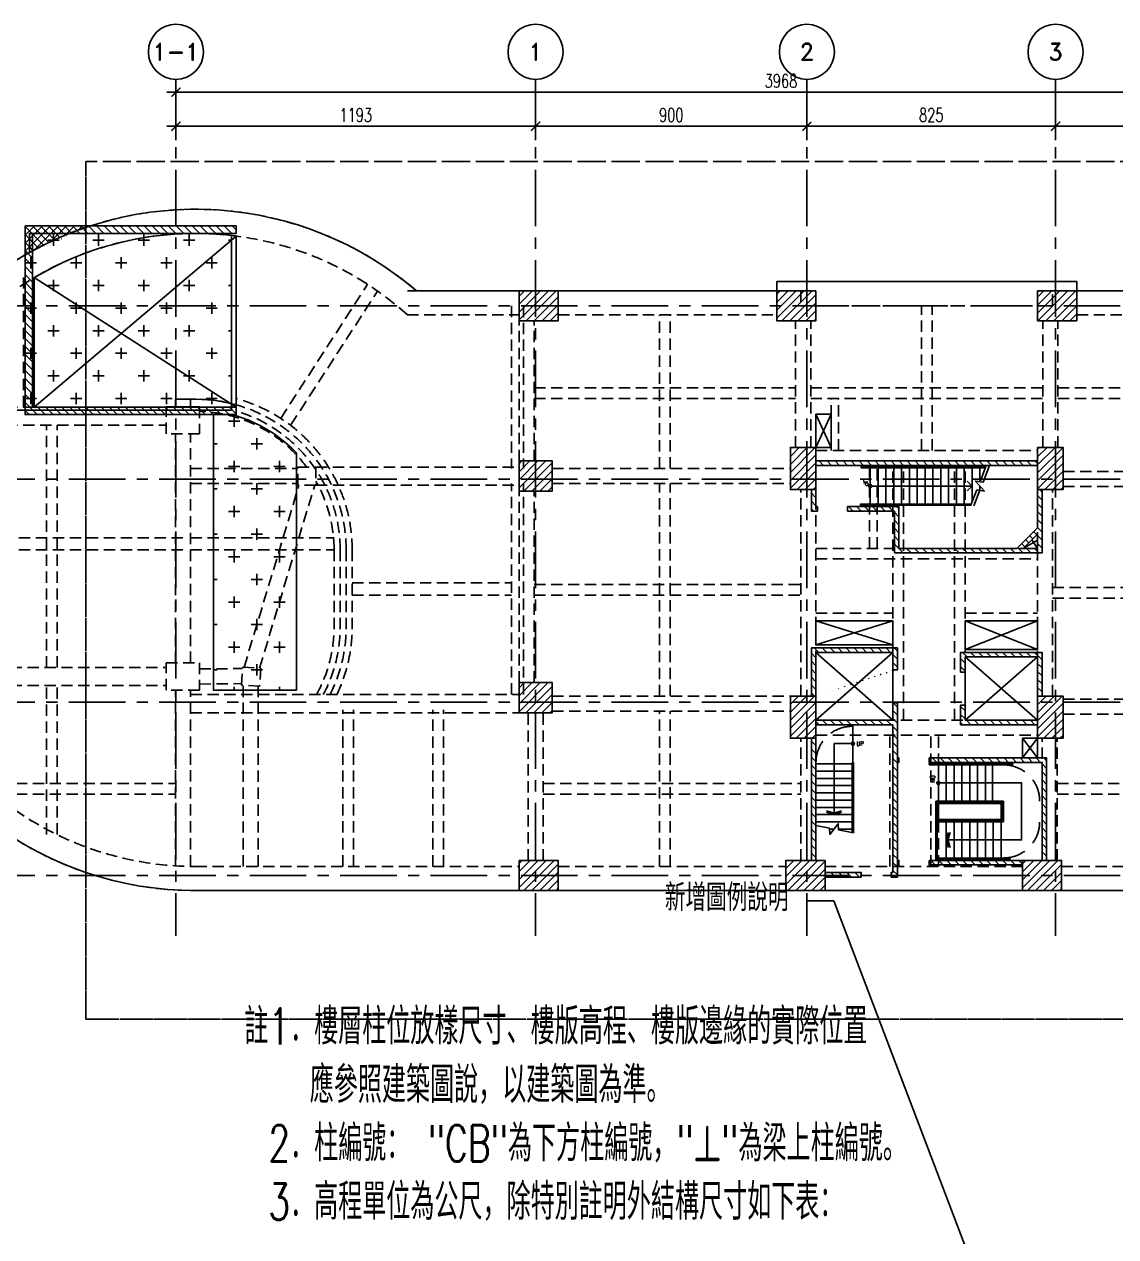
# Model space of a CAD drawing. Header units: millimetres. Extents: x -3377 to 119122, y -22007 to 15479.
# Drawn here: x 32804 to 34614, y 1828 to 3839 of the extents above; entities that cross this region are included whole.
import ezdxf
from ezdxf import colors
from ezdxf.entities.mleader import LeaderData, LeaderLine
from ezdxf.enums import TextEntityAlignment as Align
from ezdxf.math import Vec2, Vec3
from ezdxf.xclip import XClip

# ---------------------------------------------------------------- set-up
doc = ezdxf.new("R2010")
doc.units = ezdxf.units.MM
doc.header["$LTSCALE"] = 150
doc.header["$MEASUREMENT"] = 0
for name, pattern in [('CENTER', [2, 1.25, -0.25, 0.25, -0.25]), ('CONTINOUS', [0]), ('HIDDEN', [0.375, 0.25, -0.125]), ('HIDDENX2', [0.75, 0.5, -0.25])]:
    doc.linetypes.add(name, pattern=pattern)
doc.layers.get('0').update_dxf_attribs({"plot": 0})
doc.layers.add('S-CLOUD_20220217(結構依建築圖2022-0216修改)', color=4, linetype='Continuous', plot=False)
for name, color, linetype in [('S-COL', 7, 'Continuous'), ('S-COLB', 4, 'HIDDEN'), ('S-CONCWALL', 30, 'Continuous'), ('S-GRID', 1, 'CENTER'), ('S-GRID-DIM', 2, 'Continuous'), ('S-GRID-T', 3, 'Continuous'), ('S-HATCH', 13, 'Continuous'), ('S-HATCH-COL', 13, 'Continuous'), ('S-HATCH-CONCWALL', 161, 'Continuous'), ('S-LOAD', 63, 'Continuous'), ('S-OPEN', 13, 'Continuous'), ('S-RCBMB', 3, 'HIDDEN'), ('S-RCBMG', 2, 'HIDDEN'), ('S-SLAB', 5, 'Continuous'), ('S-STAIR', 1, 'Continuous'), ('S-TEXT', 2, 'Continuous')]:
    doc.layers.add(name, color=color, linetype=linetype)
doc.styles.add('CD2', font='romand', dxfattribs={"height": 15})
doc.styles.add('CHINA', font='romans.shx', dxfattribs={"width": 0.8, "bigfont": 'china.shx'})
doc.styles.add('CS4', font='romans.shx', dxfattribs={"width": 0.7, "height": 45, "bigfont": 'lsp.shx'})
doc.styles.add('LSP', font='SIMPLEX.shx', dxfattribs={"width": 0.8, "bigfont": 'lsp.shx'})
doc.dimstyles.new('DIM150', dxfattribs={"dimscale": 15, "dimtxt": 3, "dimasz": 2, "dimexe": 2, "dimexo": 2, "dimgap": 1, "dimtad": 1, "dimdec": 1, "dimdsep": 46, "dimtxsty": 'CS4', "dimblk1": 'ARCHTICK', "dimblk2": 'ARCHTICK', "dimsah": 1, "dimcen": 2, "dimdle": 2, "dimadec": 0, "dimazin": 0, "dimtfac": 1, "dimtdec": 1, "dimtmove": 0, "dimatfit": 3, "dimldrblk": 'TAA', "dimfxl": 0, "dimtolj": 1, "dimarcsym": 0})

# ---------------------------------------------------------------- blocks, each defined once
blk = doc.blocks.new('_None')
blk = doc.blocks.new('COL(B1F)')
for points in [[(-8365.9, -945.9), (-8235.9, -945.9), (-8235.9, -1045.9), (-8365.9, -1045.9)], [(-7380.9, -945.9), (-7510.9, -945.9), (-7510.9, -1045.9), (-7380.9, -1045.9)], [(-6645.9, -945.9), (-6515.9, -945.9), (-6515.9, -1045.9), (-6645.9, -1045.9)], [(-5610.9, -945.9), (-5480.9, -945.9), (-5480.9, -1045.9), (-5610.9, -1045.9)], [(-9425.9, -1420.9), (-9535.9, -1420.9), (-9535.9, -1330.9), (-9425.9, -1330.9)], [(-7380.9, -1465.9), (-7465.9, -1465.9), (-7465.9, -1605.9), (-7380.9, -1605.9)], [(-6645.9, -1465.9), (-6560.9, -1465.9), (-6560.9, -1605.9), (-6645.9, -1605.9)], [(-8365.9, -1510.9), (-8255.9, -1510.9), (-8255.9, -1610.9), (-8365.9, -1610.9)], [(-5590.9, -1520.9), (-5480.9, -1520.9), (-5480.9, -1620.9), (-5590.9, -1620.9)], [(-9099.7, -1530.9), (-9039.7, -1530.9), (-9039.7, -1590.9), (-9099.7, -1590.9)], [(-9923, -1840.9), (-9853, -1840.9), (-9853, -1770.9), (-9923, -1770.9)], [(-9425.9, -2270.9), (-9535.9, -2270.9), (-9535.9, -2180.9), (-9425.9, -2180.9)], [(-9282.2, -2194.5), (-9222.4, -2198.4), (-9226.3, -2258.3), (-9286.2, -2254.4)], [(-8365.9, -2245.9), (-8255.9, -2245.9), (-8255.9, -2345.9), (-8365.9, -2345.9)], [(-7465.9, -2290.9), (-7380.9, -2290.9), (-7380.9, -2430.9), (-7465.9, -2430.9)], [(-6645.9, -2290.9), (-6560.9, -2290.9), (-6560.9, -2430.9), (-6645.9, -2430.9)], [(-5590.9, -2260.9), (-5480.9, -2260.9), (-5480.9, -2360.9), (-5590.9, -2360.9)], [(-8365.9, -2835.9), (-8235.9, -2835.9), (-8235.9, -2935.9), (-8365.9, -2935.9)], [(-7350.9, -2835.9), (-7480.9, -2835.9), (-7480.9, -2935.9), (-7350.9, -2935.9)], [(-6695.9, -2835.9), (-6565.9, -2835.9), (-6565.9, -2935.9), (-6695.9, -2935.9)], [(-5610.9, -2835.9), (-5480.9, -2835.9), (-5480.9, -2935.9), (-5610.9, -2935.9)]]:
    blk.add_lwpolyline(points, close=True)
blk = doc.blocks.new('COL(1F)')
for points in [[(-8365.9, -945.9), (-8235.9, -945.9), (-8235.9, -1045.9), (-8365.9, -1045.9)], [(-7380.9, -945.9), (-7510.9, -945.9), (-7510.9, -1045.9), (-7380.9, -1045.9)], [(-6645.9, -945.9), (-6515.9, -945.9), (-6515.9, -1045.9), (-6645.9, -1045.9)], [(-5610.9, -945.9), (-5480.9, -945.9), (-5480.9, -1045.9), (-5610.9, -1045.9)], [(-7380.9, -1465.9), (-7465.9, -1465.9), (-7465.9, -1605.9), (-7380.9, -1605.9)], [(-6645.9, -1465.9), (-6560.9, -1465.9), (-6560.9, -1605.9), (-6645.9, -1605.9)], [(-8365.9, -1510.9), (-8255.9, -1510.9), (-8255.9, -1610.9), (-8365.9, -1610.9)], [(-5590.9, -1520.9), (-5480.9, -1520.9), (-5480.9, -1620.9), (-5590.9, -1620.9)], [(-8365.9, -2245.9), (-8255.9, -2245.9), (-8255.9, -2345.9), (-8365.9, -2345.9)], [(-7465.9, -2290.9), (-7380.9, -2290.9), (-7380.9, -2430.9), (-7465.9, -2430.9)], [(-6645.9, -2290.9), (-6560.9, -2290.9), (-6560.9, -2430.9), (-6645.9, -2430.9)], [(-5590.9, -2260.9), (-5480.9, -2260.9), (-5480.9, -2360.9), (-5590.9, -2360.9)], [(-8365.9, -2835.9), (-8235.9, -2835.9), (-8235.9, -2935.9), (-8365.9, -2935.9)], [(-7350.9, -2835.9), (-7480.9, -2835.9), (-7480.9, -2935.9), (-7350.9, -2935.9)], [(-6695.9, -2835.9), (-6565.9, -2835.9), (-6565.9, -2935.9), (-6695.9, -2935.9)], [(-5610.9, -2835.9), (-5480.9, -2835.9), (-5480.9, -2935.9), (-5610.9, -2935.9)]]:
    blk.add_lwpolyline(points, close=True)
blk = doc.blocks.new('WALL(1F)')
for points in [[(-10004.4, -730.9), (-10004.4, -1356.9), (-9303.9, -1356.9), (-9303.9, -1331.9), (-9979.4, -1331.9), (-9979.4, -755.9), (-9303.9, -755.9), (-9303.9, -730.9)], [(-7380.9, -1510.9), (-6645.9, -1510.9), (-6645.9, -1525.9), (-7380.9, -1525.9)], [(-7375.9, -1676.9), (-7395.9, -1676.9), (-7395.9, -1605.9), (-7380.9, -1605.9), (-7380.9, -1661.9), (-7375.9, -1661.9)], [(-7120.9, -1815.9), (-6630.9, -1815.9), (-6630.9, -1605.9), (-6645.9, -1605.9), (-6645.9, -1732.2), (-6714.6, -1800.9), (-7105.9, -1800.9), (-7105.9, -1661.9), (-7275.9, -1661.9), (-7275.9, -1676.9), (-7120.9, -1676.9)], [(-6645.9, -1753.4), (-6645.9, -1800.9), (-6693.4, -1800.9)], [(-6630.9, -2290.9), (-6630.9, -2145.9), (-6900.9, -2145.9), (-6900.9, -2210.9), (-6885.9, -2210.9), (-6885.9, -2160.9), (-6645.9, -2160.9), (-6645.9, -2290.9)], [(-7110.9, -2313.4), (-7125.9, -2313.4), (-7125.9, -2370.9), (-7380.9, -2370.9), (-7380.9, -2385.9), (-7125.9, -2385.9), (-7125.9, -2875.9), (-7130.9, -2875.9), (-7130.9, -2890.9), (-7110.9, -2890.9), (-7110.9, -2850.9), (-7105.9, -2850.9), (-7105.9, -2835.9), (-7110.9, -2835.9), (-7110.9, -2510.9), (-7105.9, -2510.9), (-7105.9, -2495.9), (-7110.9, -2495.9), (-7110.9, -2385.9)], [(-6645.9, -2385.9), (-6645.9, -2370.9), (-6885.9, -2370.9), (-6885.9, -2320.9), (-6900.9, -2320.9), (-6900.9, -2385.9)], [(-7380.9, -2430.9), (-7395.9, -2430.9), (-7395.9, -2835.9), (-7380.9, -2835.9)], [(-7005.9, -2835.9), (-6695.9, -2835.9), (-6695.9, -2850.9), (-7005.9, -2850.9)], [(-7230.9, -2890.9), (-7350.9, -2890.9), (-7350.9, -2875.9), (-7230.9, -2875.9)]]:
    blk.add_lwpolyline(points, close=True)
for points in [[(-7110.9, -2203.4), (-7110.9, -2130.9), (-7395.9, -2130.9), (-7395.9, -2290.9), (-7380.9, -2290.9)], [(-7380.9, -2290.9), (-7380.9, -2145.9), (-7125.9, -2145.9), (-7125.9, -2203.4)], [(-7125.9, -2203.4), (-7110.9, -2203.4)], [(-7005.9, -2495.9), (-6615.9, -2495.9), (-6615.9, -2835.9), (-6630.9, -2835.9), (-6630.9, -2510.9), (-7005.9, -2510.9), (-7005.9, -2495.9)]]:
    blk.add_lwpolyline(points)
blk = doc.blocks.new('STAIR(1F)')
for p, q in [((-6815.8, -1525.9), (-6836.7, -1579.6)), ((-7200.9, -1653.9), (-7200.9, -1533.9)), ((-7174.9, -1653.9), (-7174.9, -1533.9)), ((-7148.9, -1653.9), (-7148.9, -1533.9)), ((-7122.9, -1653.9), (-7122.9, -1533.9)), ((-7096.9, -1653.9), (-7096.9, -1533.9)), ((-7070.9, -1653.9), (-7070.9, -1533.9)), ((-7044.9, -1653.9), (-7044.9, -1533.9)), ((-7018.9, -1653.9), (-7018.9, -1533.9)), ((-6992.9, -1653.9), (-6992.9, -1533.9)), ((-6966.9, -1653.9), (-6966.9, -1533.9)), ((-6940.9, -1653.9), (-6940.9, -1533.9)), ((-6914.9, -1653.9), (-6914.9, -1533.9)), ((-6888.9, -1653.9), (-6888.9, -1533.9)), ((-6862.9, -1646.9), (-6862.9, -1533.9)), ((-6836.9, -1580.1), (-6836.9, -1533.9)), ((-6857.2, -1659.9), (-6837.1, -1608.2)), ((-6836.9, -1608.2), (-6836.9, -1593.9)), ((-7380.9, -2385.9), (-7380.9, -2719.9)), ((-6943.9, -2767.9), (-6933.9, -2767.9))]:
    blk.add_line(p, q)
at = {"linetype": 'CONTINOUS'}
for p, q in [((-7258.4, -2510.9), (-7258.4, -2385.9)), ((-7258.4, -2448.4), (-7320.9, -2448.4)), ((-7320.9, -2678.9), (-7320.9, -2448.4)), ((-7260.9, -2515.9), (-7380.9, -2515.9)), ((-7260.9, -2510.9), (-7260.9, -2674.9)), ((-7255.9, -2510.9), (-7260.9, -2510.9)), ((-7255.9, -2510.9), (-7255.9, -2676.2)), ((-7004.9, -2514.9), (-6728.9, -2514.9)), ((-7004.9, -2518.9), (-7004.9, -2514.9)), ((-7004.9, -2518.9), (-6728.9, -2518.9)), ((-6974.9, -2638.9), (-6974.9, -2518.9)), ((-6948.9, -2638.9), (-6948.9, -2518.9)), ((-6922.9, -2638.9), (-6922.9, -2518.9)), ((-6896.9, -2638.9), (-6896.9, -2518.9)), ((-6870.9, -2638.9), (-6870.9, -2518.9)), ((-6844.9, -2638.9), (-6844.9, -2518.9)), ((-6818.9, -2638.9), (-6818.9, -2518.9)), ((-6794.9, -2638.9), (-6794.9, -2518.9)), ((-6728.9, -2518.9), (-6728.9, -2514.9)), ((-7260.9, -2539.9), (-7380.9, -2539.9)), ((-7260.9, -2563.9), (-7380.9, -2563.9)), ((-7260.9, -2587.9), (-7380.9, -2587.9)), ((-7260.9, -2611.9), (-7380.9, -2611.9)), ((-7260.9, -2635.9), (-7380.9, -2635.9)), ((-6982.9, -2638.9), (-6758.9, -2638.9)), ((-6982.9, -2835.9), (-6982.9, -2638.9)), ((-6978.9, -2642.9), (-6762.9, -2642.9)), ((-6978.9, -2835.9), (-6978.9, -2642.9)), ((-6974.9, -2646.9), (-6766.9, -2646.9)), ((-6974.9, -2699.9), (-6974.9, -2646.9)), ((-6766.9, -2646.9), (-6766.9, -2699.9)), ((-6762.9, -2642.9), (-6762.9, -2703.9)), ((-6758.9, -2638.9), (-6758.9, -2707.9)), ((-7260.9, -2659.9), (-7380.9, -2659.9)), ((-7260.9, -2683.9), (-7380.9, -2683.9)), ((-7260.9, -2683.9), (-7380.9, -2683.9)), ((-7260.9, -2674.9), (-7260.9, -2743.9)), ((-7255.9, -2676.2), (-7255.9, -2744.9)), ((-7260.9, -2707.9), (-7380.9, -2707.9)), ((-7320.9, -2731.9), (-7335.4, -2731.9)), ((-7260.9, -2731.9), (-7306.3, -2731.9)), ((-6762.9, -2703.9), (-6978.9, -2703.9)), ((-6758.9, -2707.9), (-6978.9, -2707.9)), ((-6766.9, -2699.9), (-6974.9, -2699.9)), ((-6948.9, -2707.9), (-6948.9, -2827.9)), ((-6922.9, -2707.9), (-6922.9, -2827.9)), ((-6896.9, -2707.9), (-6896.9, -2827.9)), ((-6870.9, -2707.9), (-6870.9, -2827.9)), ((-6844.9, -2707.9), (-6844.9, -2827.9)), ((-6818.9, -2707.9), (-6818.9, -2827.9)), ((-6792.9, -2707.9), (-6792.9, -2827.9)), ((-6766.9, -2707.9), (-6766.9, -2827.9)), ((-6736.9, -2827.9), (-6978.9, -2827.9)), ((-6736.9, -2831.9), (-6978.9, -2831.9)), ((-6736.9, -2827.9), (-6736.9, -2831.9))]:
    blk.add_line(p, q, dxfattribs=at)
for points in [[(-6867.9, -1659.9), (-6847.2, -1606.7), (-6821.9, -1610.5), (-6851.9, -1577.3), (-6826.5, -1581.2), (-6805, -1525.9)], [(-6817.3, -1529.9), (-7230.9, -1529.9), (-7230.9, -1533.9), (-6818.9, -1533.9)], [(-7200.9, -1593.9), (-6862.9, -1593.9)], [(-6878.8, -1578), (-6862.9, -1593.9), (-6878.8, -1609.8)], [(-7232.9, -1653.9), (-6865.6, -1653.9)], [(-6865.6, -1653.9), (-7232.9, -1653.9), (-7232.9, -1657.9), (-6867.2, -1657.9)], [(-7258.4, -2385.9), (-7380.9, -2385.9)], [(-6974.9, -2578.9), (-6698.9, -2578.9), (-6698.9, -2767.9), (-6948.9, -2767.9)], [(-7345.7, -2670.9), (-7320.9, -2678.9), (-7296.1, -2670.9)], [(-7345.7, -2675.9), (-7320.9, -2683.9), (-7296.1, -2675.9)], [(-7255.9, -2744.9), (-7306.2, -2734.8), (-7307.1, -2714.3), (-7334.6, -2749.6), (-7335.6, -2729), (-7380.9, -2719.9)], [(-6940.8, -2792.7), (-6948.9, -2767.9), (-6940.8, -2743.1)], [(-6940.8, -2743.1), (-6948.9, -2767.9), (-6940.8, -2792.7)], [(-6935.8, -2792.7), (-6943.9, -2767.9), (-6935.8, -2743.1)], [(-6935.8, -2743.1), (-6943.9, -2767.9), (-6935.8, -2792.7)]]:
    blk.add_lwpolyline(points)
blk.add_lwpolyline([(-6943.9, -2767.9), (-6698.9, -2767.9), (-6698.9, -2578.9), (-6974.9, -2578.9)], dxfattribs=at)
for centre in [(-7258.4, -2448.4), (-6974.9, -2578.9)]:
    blk.add_circle(centre, 5)
at = {"linetype": 'HIDDENX2'}
for centre, start, end in [((-7260.9, -2510.9), 89.9967, 179.9992), ((-6758.9, -2638.9), 0, 90), ((-6758.9, -2707.9), 270, 0)]:
    blk.add_arc(centre, 120, start, end, dxfattribs=at)
at = {"extrusion": (0, 0, -1)}
for centre, start_param, end_param in [((-7200.9, -1593.9), 0.785398, 7.068583), ((-6974.9, -2578.9), 5.497787, 11.780972)]:
    blk.add_ellipse(centre, major_axis=(-3.54, 3.54), ratio=1, start_param=start_param, end_param=end_param, dxfattribs=at)
at = {"style": 'CHINA', "width": 0.8}
for s, p in [('UP', (-7223.3, -1569.9)), ('DN', (-7001.4, -2553.9))]:
    blk.add_text(s, height=15, rotation=270, dxfattribs=at).set_placement(p)
blk.add_text('UP', height=15, dxfattribs=at).set_placement((-7246.7, -2456))
blk = doc.blocks.new('SG1')
at = {"layer": 'S-GRID-T'}
blk.add_circle((0, 6.09375), 6.09375, dxfattribs=at)
at = {"layer": 'S-GRID-T', "style": 'CD2'}
blk.add_attdef('GRID-BUB', text='', height=3.75, dxfattribs=at).set_placement((0, 6.09375), align=Align.MIDDLE_CENTER)
blk = doc.blocks.new('_ARCHTICK')
at = {"color": 0, "linetype": 'ByBlock', "const_width": 0.15}
blk.add_lwpolyline([(-0.5, -0.5), (0.5, 0.5)], dxfattribs=at)
blk = doc.blocks.new('*D249')
at = {"layer": 'DEFPOINTS', "color": 0, "transparency": 16777216}
for p in [(-5535.9, -287.4), (-9503.9, -400.6), (-5535.9, -400.6)]:
    blk.add_point(p, dxfattribs=at)
at = {"layer": 'S-GRID-DIM', "color": 0, "lineweight": -2, "transparency": 16777216}
for p, q in [((-9503.9, -370.6), (-9503.9, -257.4)), ((-5535.9, -370.6), (-5535.9, -257.4)), ((-9533.9, -287.4), (-5505.9, -287.4))]:
    blk.add_line(p, q, dxfattribs=at)
at = {"layer": 'S-GRID-DIM', "color": 0, "lineweight": -2, "transparency": 16777216, "xscale": 30, "yscale": 30, "zscale": 30, "rotation": 180}
blk.add_blockref('_ARCHTICK', (-9503.9, -287.4), dxfattribs=at)
at = {"layer": 'S-GRID-DIM', "color": 0, "lineweight": -2, "transparency": 16777216, "xscale": 30, "yscale": 30, "zscale": 30}
blk.add_blockref('_ARCHTICK', (-5535.9, -287.4), dxfattribs=at)
at = {"layer": 'S-GRID-DIM', "color": 0, "transparency": 16777216, "insert": (-7496.9, -249.9), "char_height": 45, "attachment_point": 5, "style": 'CS4'}
blk.add_mtext('\\A1;3968', dxfattribs=at)
blk = doc.blocks.new('TAA')
at = {"linetype": 'Continuous'}
blk.add_line((0, 0), (-1.66, 0), dxfattribs=at)
blk.add_solid([(-1.5, -0.25), (-1.5, 0.25), (0, 0)], dxfattribs=at)
blk = doc.blocks.new('*D250')
at = {"layer": 'DEFPOINTS', "color": 0, "transparency": 16777216}
for p in [(-7410.9, -400.6), (-8310.9, -476.2), (-7410.9, -476.2)]:
    blk.add_point(p, dxfattribs=at)
at = {"layer": 'S-GRID-DIM', "color": 0, "lineweight": -2, "transparency": 16777216}
for p, q in [((-8340.9, -400.6), (-7380.9, -400.6)), ((-8310.9, -446.2), (-8310.9, -370.6)), ((-7410.9, -446.2), (-7410.9, -370.6))]:
    blk.add_line(p, q, dxfattribs=at)
at = {"layer": 'S-GRID-DIM', "color": 0, "lineweight": -2, "transparency": 16777216, "xscale": 30, "yscale": 30, "zscale": 30, "rotation": 180}
blk.add_blockref('_ARCHTICK', (-8310.9, -400.6), dxfattribs=at)
at = {"layer": 'S-GRID-DIM', "color": 0, "lineweight": -2, "transparency": 16777216, "xscale": 30, "yscale": 30, "zscale": 30}
blk.add_blockref('_ARCHTICK', (-7410.9, -400.6), dxfattribs=at)
at = {"layer": 'S-GRID-DIM', "color": 0, "transparency": 16777216, "insert": (-7860.9, -363.1), "char_height": 45, "attachment_point": 5, "style": 'CS4'}
blk.add_mtext('\\A1;900', dxfattribs=at)
blk = doc.blocks.new('*D251')
at = {"layer": 'DEFPOINTS', "color": 0, "transparency": 16777216}
for p in [(-6585.9, -400.6), (-7410.9, -476.2), (-6585.9, -476.2)]:
    blk.add_point(p, dxfattribs=at)
at = {"layer": 'S-GRID-DIM', "color": 0, "lineweight": -2, "transparency": 16777216}
for p, q in [((-7440.9, -400.6), (-6555.9, -400.6)), ((-7410.9, -446.2), (-7410.9, -370.6)), ((-6585.9, -446.2), (-6585.9, -370.6))]:
    blk.add_line(p, q, dxfattribs=at)
at = {"layer": 'S-GRID-DIM', "color": 0, "lineweight": -2, "transparency": 16777216, "xscale": 30, "yscale": 30, "zscale": 30, "rotation": 180}
blk.add_blockref('_ARCHTICK', (-7410.9, -400.6), dxfattribs=at)
at = {"layer": 'S-GRID-DIM', "color": 0, "lineweight": -2, "transparency": 16777216, "xscale": 30, "yscale": 30, "zscale": 30}
blk.add_blockref('_ARCHTICK', (-6585.9, -400.6), dxfattribs=at)
at = {"layer": 'S-GRID-DIM', "color": 0, "transparency": 16777216, "insert": (-6998.4, -363.1), "char_height": 45, "attachment_point": 5, "style": 'CS4'}
blk.add_mtext('\\A1;825', dxfattribs=at)
blk = doc.blocks.new('*D252')
at = {"layer": 'DEFPOINTS', "color": 0, "transparency": 16777216}
for p in [(-5535.9, -400.6), (-6585.9, -476.2), (-5535.9, -476.2)]:
    blk.add_point(p, dxfattribs=at)
at = {"layer": 'S-GRID-DIM', "color": 0, "lineweight": -2, "transparency": 16777216}
for p, q in [((-6615.9, -400.6), (-5505.9, -400.6)), ((-6585.9, -446.2), (-6585.9, -370.6)), ((-5535.9, -446.2), (-5535.9, -370.6))]:
    blk.add_line(p, q, dxfattribs=at)
at = {"layer": 'S-GRID-DIM', "color": 0, "lineweight": -2, "transparency": 16777216, "xscale": 30, "yscale": 30, "zscale": 30, "rotation": 180}
blk.add_blockref('_ARCHTICK', (-6585.9, -400.6), dxfattribs=at)
at = {"layer": 'S-GRID-DIM', "color": 0, "lineweight": -2, "transparency": 16777216, "xscale": 30, "yscale": 30, "zscale": 30}
blk.add_blockref('_ARCHTICK', (-5535.9, -400.6), dxfattribs=at)
at = {"layer": 'S-GRID-DIM', "color": 0, "transparency": 16777216, "insert": (-6060.9, -363.1), "char_height": 45, "attachment_point": 5, "style": 'CS4'}
blk.add_mtext('\\A1;1050', dxfattribs=at)
blk = doc.blocks.new('*D248')
at = {"layer": 'DEFPOINTS', "color": 0, "transparency": 16777216}
for p in [(-8310.9, -400.6), (-9503.9, -476.2), (-8310.9, -476.2)]:
    blk.add_point(p, dxfattribs=at)
at = {"layer": 'S-GRID-DIM', "color": 0, "lineweight": -2, "transparency": 16777216}
for p, q in [((-9533.9, -400.6), (-8280.9, -400.6)), ((-9503.9, -446.2), (-9503.9, -370.6)), ((-8310.9, -446.2), (-8310.9, -370.6))]:
    blk.add_line(p, q, dxfattribs=at)
at = {"layer": 'S-GRID-DIM', "color": 0, "lineweight": -2, "transparency": 16777216, "xscale": 30, "yscale": 30, "zscale": 30, "rotation": 180}
blk.add_blockref('_ARCHTICK', (-9503.9, -400.6), dxfattribs=at)
at = {"layer": 'S-GRID-DIM', "color": 0, "lineweight": -2, "transparency": 16777216, "xscale": 30, "yscale": 30, "zscale": 30}
blk.add_blockref('_ARCHTICK', (-8310.9, -400.6), dxfattribs=at)
at = {"layer": 'S-GRID-DIM', "color": 0, "transparency": 16777216, "insert": (-8907.4, -363.1), "char_height": 45, "attachment_point": 5, "style": 'CS4'}
blk.add_mtext('\\A1;1193', dxfattribs=at)
blk = doc.blocks.new('LINE')
at = {"layer": 'S-GRID'}
for points in [[(-9503.87, -244.9), (-9503.87, -3085.91)], [(-8310.87, -244.9), (-8310.87, -3085.91)], [(-7410.87, -244.9), (-7410.87, -3085.91)], [(-6585.87, -244.9), (-6585.87, -3085.91)], [(-11059.11, -995.91), (-4810.87, -995.91)], [(-11059.11, -1570.91), (-4810.87, -1570.91)], [(-11059.11, -2310.91), (-4810.87, -2310.91)], [(-11059.11, -2885.91), (-4810.87, -2885.91)]]:
    blk.add_lwpolyline(points, dxfattribs=at)
at = {"layer": 'S-GRID-T', "xscale": 15, "yscale": 15, "zscale": 15}
for p, values in [((-9503.87, -244.9), {'GRID-BUB': '1-1'}), ((-8310.87, -244.9), {'GRID-BUB': '1'}), ((-7410.87, -244.9), {'GRID-BUB': '2'}), ((-6585.87, -244.9), {'GRID-BUB': '3'})]:
    blk.add_blockref('SG1', p, dxfattribs=at).add_auto_attribs(values)
at = {"layer": 'S-GRID-DIM'}
dim = blk.add_linear_dim(base=(-5535.87, -287.4), p1=(-9503.87, -400.57), p2=(-5535.87, -400.57), dimstyle='DIM150', dxfattribs=at)
dim.commit()
dim.dimension.update_dxf_attribs({"geometry": '*D249', "text_midpoint": (-7496.87, -287.4), "dimtype": 128})
for base, p1, p2, picture, middle in [((-8310.87, -400.57), (-9503.87, -476.23), (-8310.87, -476.23), '*D248', (-8907.37, -363.07)), ((-7410.87, -400.57), (-8310.87, -476.23), (-7410.87, -476.23), '*D250', (-7860.87, -363.07)), ((-6585.87, -400.57), (-7410.87, -476.23), (-6585.87, -476.23), '*D251', (-6998.37, -363.07)), ((-5535.87, -400.57), (-6585.87, -476.23), (-5535.87, -476.23), '*D252', (-6060.87, -363.07))]:
    dim = blk.add_linear_dim(base=base, p1=p1, p2=p2, dimstyle='DIM150', dxfattribs=at)
    dim.commit()
    dim.dimension.update_dxf_attribs({"geometry": picture, "text_midpoint": middle})
blk = doc.blocks.new('覆土(1F)')
at = {"layer": 'S-HATCH'}
h = blk.add_hatch(dxfattribs=at)
h.set_pattern_fill('CROSS', color=256, scale=300, style=0)
h.set_pattern_definition([(0, (-75614.59, -7739.39), (75, 75), [37.5, -112.5]), (90, (-75595.84, -7758.14), (-75, 75), [37.5, -112.5])])
edge = h.paths.add_edge_path()
edge.add_arc((-9439.8, -1805.9), 465, 65.124, 74.9998)
edge.add_line((-9319.4, -1356.8), (-9319.4, -1356.9))
edge.add_line((-9319.4, -1356.9), (-9379.4, -1356.9))
edge.add_line((-9379.4, -1356.9), (-9379.4, -2035.9))
edge.add_line((-9379.4, -2035.9), (-9379.4, -2270.9))
edge.add_line((-9379.4, -2270.9), (-9104.4, -2270.9))
edge.add_line((-9104.4, -2270.9), (-9104.4, -2155.5))
edge.add_line((-9104.4, -2155.5), (-9104.4, -2035.9))
edge.add_line((-9104.4, -2035.9), (-9104.4, -1483.8))
edge.add_arc((-9439.8, -1805.9), 465, 43.8472, 65.124)
edge = h.paths.add_edge_path()
edge.add_arc((-9439.3, -1805.8), 1129.9, 119.1687, 123.0166, ccw=False)
edge.add_line((-9990, -819.2), (-9990, -755.9))
edge.add_line((-9990, -755.9), (-9439.9, -755.9))
edge.add_arc((-9438.7, -1787.3), 1031.4, 83.3588, 90.069, ccw=False)
edge.add_line((-9319.4, -762.8), (-9319.4, -1341.9))
edge.add_line((-9319.4, -1341.9), (-10054.8, -1342.1))
edge.add_line((-10054.8, -1342.1), (-10054.9, -858.4))
h = blk.add_hatch(dxfattribs=at)
h.set_pattern_fill('ANSI37', color=256, scale=150, style=0)
h.set_pattern_definition([(45, (-36331.2, -3880.068), (-13.258252, 13.258252), []), (135, (-36331.2, -3880.068), (-13.258252, -13.258252), [])])
edge = h.paths.add_edge_path()
edge.add_line((-9787.5, -730.9), (-10004.4, -730.9))
edge.add_line((-10004.4, -730.9), (-10004.4, -827.4))
edge.add_arc((-9439.2, -1805.9), 1130, 107.9499, 120.0115, ccw=False)
at = {"layer": 'S-HATCH-COL'}
h = blk.add_hatch(dxfattribs=at)
h.set_pattern_fill('ANSI31', color=256, scale=150, style=0)
h.set_pattern_definition([(45, (-24220.8, 0), (-13.258252, 13.258252), [])])
h.paths.add_polyline_path([(-5590.9, -1520.9), (-5480.9, -1520.9), (-5480.9, -1620.9), (-5590.9, -1620.9)])
h.paths.add_polyline_path([(-5590.9, -2260.9), (-5480.9, -2260.9), (-5480.9, -2360.9), (-5590.9, -2360.9)])
h.paths.add_polyline_path([(-5610.9, -2835.9), (-5480.9, -2835.9), (-5480.9, -2935.9), (-5610.9, -2935.9)])
h.paths.add_polyline_path([(-6695.9, -2835.9), (-6565.9, -2835.9), (-6565.9, -2935.9), (-6695.9, -2935.9)])
h.paths.add_polyline_path([(-7350.9, -2835.9), (-7480.9, -2835.9), (-7480.9, -2935.9), (-7350.9, -2935.9)])
h.paths.add_polyline_path([(-8365.9, -945.9), (-8235.9, -945.9), (-8235.9, -1045.9), (-8365.9, -1045.9)])
h.paths.add_polyline_path([(-8365.9, -1510.9), (-8255.9, -1510.9), (-8255.9, -1610.9), (-8365.9, -1610.9)])
h.paths.add_polyline_path([(-8365.9, -2245.9), (-8255.9, -2245.9), (-8255.9, -2345.9), (-8365.9, -2345.9)])
h.paths.add_polyline_path([(-8365.9, -2835.9), (-8235.9, -2835.9), (-8235.9, -2935.9), (-8365.9, -2935.9)])
h.paths.add_polyline_path([(-7380.9, -945.9), (-7510.9, -945.9), (-7510.9, -1045.9), (-7380.9, -1045.9)])
h.paths.add_polyline_path([(-6645.9, -2290.9), (-6560.9, -2290.9), (-6560.9, -2430.9), (-6645.9, -2430.9)])
h.paths.add_polyline_path([(-6645.9, -1465.9), (-6560.9, -1465.9), (-6560.9, -1605.9), (-6645.9, -1605.9)])
h.paths.add_polyline_path([(-7380.9, -1465.9), (-7465.9, -1465.9), (-7465.9, -1605.9), (-7380.9, -1605.9)])
h.paths.add_polyline_path([(-7465.9, -2290.9), (-7380.9, -2290.9), (-7380.9, -2430.9), (-7465.9, -2430.9)])
h.paths.add_polyline_path([(-6645.9, -945.9), (-6515.9, -945.9), (-6515.9, -1045.9), (-6645.9, -1045.9)])
h.paths.add_polyline_path([(-5610.9, -945.9), (-5480.9, -945.9), (-5480.9, -1045.9), (-5610.9, -1045.9)])
at = {"layer": 'S-HATCH-CONCWALL'}
h = blk.add_hatch(dxfattribs=at)
h.set_pattern_fill('ANSI31', color=256, scale=150, angle=90, style=0)
h.set_pattern_definition([(135, (-36331.2, -3880.068), (-13.258252, -13.258252), [])])
h.paths.add_polyline_path([(-6630.9, -2290.9), (-6630.9, -2145.9), (-6900.9, -2145.9), (-6900.9, -2210.9), (-6885.9, -2210.9), (-6885.9, -2160.9), (-6645.9, -2160.9), (-6645.9, -2290.9)])
h.paths.add_polyline_path([(-6645.9, -2385.9), (-6645.9, -2370.9), (-6885.9, -2370.9), (-6885.9, -2320.9), (-6900.9, -2320.9), (-6900.9, -2385.9)])
edge = h.paths.add_edge_path()
edge.add_line((-7380.9, -2290.9), (-7380.9, -2145.9))
edge.add_line((-7380.9, -2145.9), (-7125.9, -2145.9))
edge.add_line((-7125.9, -2145.9), (-7125.9, -2203.4))
edge = h.paths.add_edge_path()
edge.add_line((-7125.9, -2203.4), (-7110.9, -2203.4))
edge = h.paths.add_edge_path()
edge.add_line((-7110.9, -2203.4), (-7110.9, -2130.9))
edge.add_line((-7110.9, -2130.9), (-7395.9, -2130.9))
edge.add_line((-7395.9, -2130.9), (-7395.9, -2290.9))
edge.add_line((-7395.9, -2290.9), (-7380.9, -2290.9))
h.paths.add_polyline_path([(-7110.9, -2313.4), (-7125.9, -2313.4), (-7125.9, -2370.9), (-7380.9, -2370.9), (-7380.9, -2385.9), (-7125.9, -2385.9), (-7125.9, -2875.9), (-7130.9, -2875.9), (-7130.9, -2890.9), (-7110.9, -2890.9), (-7110.9, -2850.9), (-7105.9, -2850.9), (-7105.9, -2835.9), (-7110.9, -2835.9), (-7110.9, -2510.9), (-7105.9, -2510.9), (-7105.9, -2495.9), (-7110.9, -2495.9), (-7110.9, -2385.9)])
h.paths.add_polyline_path([(-7230.9, -2890.9), (-7350.9, -2890.9), (-7350.9, -2875.9), (-7230.9, -2875.9)], flags=17)
h.paths.add_polyline_path([(-7380.9, -2430.9), (-7395.9, -2430.9), (-7395.9, -2835.9), (-7380.9, -2835.9)])
edge = h.paths.add_edge_path()
edge.add_line((-7005.9, -2495.9), (-6615.9, -2495.9))
edge.add_line((-6615.9, -2495.9), (-6615.9, -2835.9))
edge.add_line((-6615.9, -2835.9), (-6630.9, -2835.9))
edge.add_line((-6630.9, -2835.9), (-6630.9, -2510.9))
edge.add_line((-6630.9, -2510.9), (-7005.9, -2510.9))
edge.add_line((-7005.9, -2510.9), (-7005.9, -2495.9))
h.paths.add_polyline_path([(-7005.9, -2835.9), (-6695.9, -2835.9), (-6695.9, -2850.9), (-7005.9, -2850.9)])
h.paths.add_polyline_path([(-7380.9, -1510.9), (-6645.9, -1510.9), (-6645.9, -1525.9), (-7380.9, -1525.9)])
h.paths.add_polyline_path([(-6645.9, -1753.4), (-6645.9, -1800.9), (-6693.4, -1800.9)], flags=16)
h.paths.add_polyline_path([(-7375.9, -1676.9), (-7395.9, -1676.9), (-7395.9, -1605.9), (-7380.9, -1605.9), (-7380.9, -1661.9), (-7375.9, -1661.9)])
h.paths.add_polyline_path([(-7120.9, -1815.9), (-6630.9, -1815.9), (-6630.9, -1605.9), (-6645.9, -1605.9), (-6645.9, -1732.2), (-6714.6, -1800.9), (-7105.9, -1800.9), (-7105.9, -1661.9), (-7275.9, -1661.9), (-7275.9, -1676.9), (-7120.9, -1676.9)])
h.paths.add_polyline_path([(-10004.4, -730.9), (-10004.4, -1356.9), (-9303.9, -1356.9), (-9303.9, -1331.9), (-9979.4, -1331.9), (-9979.4, -755.9), (-9303.9, -755.9), (-9303.9, -730.9)])
at = {"layer": 'S-OPEN'}
for p, q in [((-9974.4, -1331.9), (-9303.9, -764.7)), ((-9303.9, -1331.9), (-9974.4, -902.5)), ((-7380.9, -1355.9), (-7330.9, -1465.9)), ((-7330.9, -1355.9), (-7380.9, -1465.9)), ((-7380.9, -2040.9), (-7125.9, -2120.9)), ((-7125.9, -2040.9), (-7380.9, -2120.9)), ((-6885.9, -2040.9), (-6645.9, -2135.9)), ((-6645.9, -2040.9), (-6885.9, -2135.9)), ((-7380.9, -2145.9), (-7125.9, -2370.9)), ((-7125.9, -2145.9), (-7380.9, -2370.9)), ((-6885.9, -2160.9), (-6645.9, -2370.9)), ((-6645.9, -2160.9), (-6885.9, -2370.9)), ((-6695.9, -2430.9), (-6645.9, -2495.9)), ((-6645.9, -2430.9), (-6695.9, -2495.9))]:
    blk.add_line(p, q, dxfattribs=at)
for points in [[(-6693.4, -1800.9), (-6645.9, -1773)], [(-6664.6, -1772.2), (-6645.9, -1800.9)]]:
    blk.add_lwpolyline(points, dxfattribs=at)
at = {"layer": 'S-RCBMB'}
for p, q in [((-10009.4, -1331.9), (-10009.4, -902.5)), ((-9974.4, -1331.9), (-9974.4, -902.5)), ((-9156.4, -1369.5), (-8868.1, -924.8)), ((-9122.8, -1391.3), (-8834.6, -946.6)), ((-7030.9, -1475.9), (-7030.9, -995.9)), ((-6995.9, -1475.9), (-6995.9, -995.9)), ((-7899.6, -1535.9), (-7899.6, -1025.9)), ((-7864.6, -1535.9), (-7864.6, -1025.9)), ((-8315.9, -1268.4), (-7448.4, -1268.4)), ((-7398.4, -1268.4), (-6628.4, -1268.4)), ((-6578.4, -1268.4), (-5560.9, -1268.4)), ((-8315.9, -1303.4), (-7448.4, -1303.4)), ((-7398.4, -1303.4), (-6628.4, -1303.4)), ((-7330.9, -1475.9), (-7330.9, -1303.4)), ((-7305.9, -1475.9), (-7305.9, -1303.4)), ((-6578.4, -1303.4), (-5560.9, -1303.4)), ((-9933.4, -2195.9), (-9933.4, -1391.9)), ((-9898.4, -2195.9), (-9898.4, -1391.9)), ((-7203.4, -1800.9), (-7203.4, -1525.9)), ((-7178.4, -1800.9), (-7178.4, -1525.9)), ((-7125.9, -2370.9), (-7125.9, -1525.9)), ((-7090.9, -2370.9), (-7090.9, -1525.9)), ((-6920.9, -2370.9), (-6920.9, -1525.9)), ((-6885.9, -2370.9), (-6885.9, -1525.9)), ((-7899.6, -2290.9), (-7899.6, -1585.9)), ((-7864.6, -2290.9), (-7864.6, -1585.9)), ((-9480.9, -1765.8), (-10489.2, -1765.8)), ((-9455.9, -1765.8), (-8979.2, -1765.8)), ((-9480.9, -1805.8), (-10489.2, -1805.8)), ((-9455.9, -1805.8), (-8979.2, -1805.8)), ((-7380.9, -1800.9), (-6645.9, -1800.9)), ((-7380.9, -1835.9), (-6645.9, -1835.9)), ((-8919.3, -1915.5), (-8390.9, -1915.5)), ((-8315.9, -1920.9), (-7430.9, -1920.9)), ((-8919.3, -1955.5), (-8390.9, -1955.5)), ((-8315.9, -1955.9), (-7430.9, -1955.9)), ((-6595.9, -1930.9), (-5560.9, -1930.9)), ((-6595.9, -1965.9), (-5560.9, -1965.9)), ((-7380.9, -2015.9), (-7125.9, -2015.9)), ((-7380.9, -2040.9), (-7125.9, -2040.9)), ((-6885.9, -2015.9), (-6645.9, -2015.9)), ((-6885.9, -2040.9), (-6645.9, -2040.9)), ((-7380.9, -2120.9), (-7125.9, -2120.9)), ((-7380.9, -2120.9), (-7125.9, -2120.9)), ((-7380.9, -2145.9), (-7125.9, -2145.9)), ((-7380.9, -2145.9), (-7125.9, -2145.9)), ((-6885.9, -2135.9), (-6645.9, -2135.9)), ((-6885.9, -2135.9), (-6645.9, -2135.9)), ((-6885.9, -2160.9), (-6645.9, -2160.9)), ((-6885.9, -2160.9), (-6645.9, -2160.9)), ((-9933.4, -2750.2), (-9933.4, -2255.9)), ((-9898.4, -2750.2), (-9898.4, -2255.9)), ((-8950.3, -2855.9), (-8950.3, -2335.9)), ((-8915.3, -2855.9), (-8915.3, -2335.9)), ((-8651.8, -2855.9), (-8651.8, -2335.9)), ((-8616.8, -2855.9), (-8616.8, -2335.9)), ((-7899.6, -2855.9), (-7899.6, -2340.9)), ((-7864.6, -2855.9), (-7864.6, -2340.9)), ((-7135.9, -2855.9), (-7135.9, -2420.9)), ((-7110.9, -2855.9), (-7110.9, -2420.9)), ((-6999.9, -2855.9), (-6999.9, -2420.9)), ((-6974.9, -2855.9), (-6974.9, -2420.9)), ((-10147.7, -2580.9), (-9505.9, -2580.9)), ((-8285.9, -2580.9), (-7430.9, -2580.9)), ((-6580.9, -2580.9), (-5560.9, -2580.9)), ((-10147.7, -2615.9), (-9505.9, -2615.9)), ((-8285.9, -2615.9), (-7430.9, -2615.9)), ((-6580.9, -2615.9), (-5560.9, -2615.9))]:
    blk.add_line(p, q, dxfattribs=at)
at = {"layer": 'S-RCBMG'}
for p, q in [((-7510.9, -945.9), (-7510.9, -915.9)), ((-7510.9, -915.9), (-6515.9, -915.9)), ((-6515.9, -915.9), (-6515.9, -945.9)), ((-8736.3, -945.9), (-8365.9, -945.9)), ((-8235.9, -945.9), (-7510.9, -945.9)), ((-7430.9, -945.9), (-7430.9, -995.9)), ((-6595.9, -995.9), (-6595.9, -945.9)), ((-6515.9, -945.9), (-5610.9, -945.9)), ((-8390.9, -995.9), (-8390.9, -1535.9)), ((-8350.9, -995.9), (-8350.9, -1535.9)), ((-7430.9, -995.9), (-6595.9, -995.9)), ((-8736.3, -1025.9), (-8365.9, -1025.9)), ((-8235.9, -1025.9), (-7510.9, -1025.9)), ((-6515.9, -1025.9), (-5610.9, -1025.9)), ((-8365.9, -1510.9), (-8365.9, -1045.9)), ((-8315.9, -1510.9), (-8315.9, -1045.9)), ((-7448.4, -1465.9), (-7448.4, -1045.9)), ((-7398.4, -1465.9), (-7398.4, -1045.9)), ((-6628.4, -1465.9), (-6628.4, -1045.9)), ((-6578.4, -1465.9), (-6578.4, -1045.9)), ((-9505.9, -1330.9), (-9505.9, -1306.2)), ((-9455.9, -1330.9), (-9455.9, -1306.2)), ((-10404.2, -1331.9), (-9535.9, -1331.9)), ((-10404.2, -1391.9), (-9535.9, -1391.9)), ((-9505.9, -2180.9), (-9505.9, -1420.9)), ((-9455.9, -2180.9), (-9455.9, -1420.9)), ((-7380.9, -1475.9), (-6645.9, -1475.9)), ((-7380.9, -1525.9), (-6645.9, -1525.9)), ((-9455.9, -1535.9), (-9099.7, -1535.9)), ((-9039.7, -1530.9), (-8365.9, -1530.9)), ((-8255.9, -1535.9), (-7465.9, -1535.9)), ((-6560.9, -1545.9), (-5590.9, -1545.9)), ((-9455.9, -1585.9), (-9099.7, -1585.9)), ((-9277.9, -2194.8), (-9095.8, -1590.9)), ((-9226.7, -2198.2), (-9043.6, -1590.9)), ((-9039.7, -1590.9), (-8365.9, -1590.9)), ((-8390.9, -2285.9), (-8390.9, -1585.9)), ((-8350.9, -2285.9), (-8350.9, -1585.9)), ((-8255.9, -1585.9), (-7465.9, -1585.9)), ((-7430.9, -2290.9), (-7430.9, -1605.9)), ((-7380.9, -2290.9), (-7380.9, -1605.9)), ((-6645.9, -2290.9), (-6645.9, -1605.9)), ((-6595.9, -2290.9), (-6595.9, -1605.9)), ((-6560.9, -1595.9), (-5590.9, -1595.9)), ((-8365.9, -2245.9), (-8365.9, -1610.9)), ((-8315.9, -2245.9), (-8315.9, -1610.9)), ((-10390.3, -2195.9), (-9535.9, -2195.9)), ((-9426.1, -2200.9), (-9284.5, -2199.4)), ((-9425.6, -2250.9), (-9283.9, -2249.4)), ((-10390.3, -2255.9), (-9535.9, -2255.9)), ((-9505.9, -2855.8), (-9505.9, -2270.9)), ((-9455.9, -2855.8), (-9455.9, -2270.9)), ((-9455.9, -2285.9), (-8365.9, -2285.9)), ((-9281.2, -2256.3), (-9281.2, -2855.9)), ((-9231.2, -2256.3), (-9231.2, -2855.9)), ((-8255.9, -2290.9), (-7465.9, -2290.9)), ((-6560.9, -2300.9), (-5590.9, -2300.9)), ((-9455.9, -2345.9), (-8365.9, -2345.9)), ((-8335.9, -2835.9), (-8335.9, -2345.9)), ((-8285.9, -2835.9), (-8285.9, -2345.9)), ((-8255.9, -2340.9), (-7465.9, -2340.9)), ((-7380.9, -2370.9), (-6645.9, -2370.9)), ((-6560.9, -2350.9), (-5590.9, -2350.9)), ((-7430.9, -2835.9), (-7430.9, -2430.9)), ((-7380.9, -2420.9), (-6645.9, -2420.9)), ((-7380.9, -2835.9), (-7380.9, -2430.9)), ((-6630.9, -2835.9), (-6630.9, -2430.9)), ((-6580.9, -2835.9), (-6580.9, -2430.9)), ((-9439.2, -2855.9), (-8365.9, -2855.9)), ((-8235.9, -2855.9), (-7480.9, -2855.9)), ((-7350.9, -2855.9), (-6695.9, -2855.9)), ((-6565.9, -2855.9), (-5610.9, -2855.9)), ((-9439.2, -2935.9), (-8365.9, -2935.9)), ((-8235.9, -2935.9), (-7480.9, -2935.9)), ((-7350.9, -2935.9), (-6695.9, -2935.9)), ((-6565.9, -2935.9), (-5610.9, -2935.9))]:
    blk.add_line(p, q, dxfattribs=at)
blk.add_lwpolyline([(-9803, -517.7), (-4911.9, -517.7), (-4911.9, -3362.4), (-9803, -3362.4)], close=True, dxfattribs=at)
for points in [[(-9439.2, -2935.9, -1.434028), (-8706.2, -945.9, -1.40243)], [(-9439.2, -2855.9, -1.455344), (-8736.3, -1025.9, -1.42177)], [(-9787.5, -730.9), (-10004.4, -730.9), (-10004.4, -827.4, -0.052677), (-9787.5, -730.9)], [(-9455.9, -1306.2, -0.423952), (-8939.2, -1805.8), (-8939.3, -2070.9, -0.11215), (-8992.7, -2285.9)], [(-9303.9, -1303.8, -0.338982), (-8919.2, -1805.8), (-8919.3, -2071.1, -0.107367), (-8970.4, -2285.9)], [(-9425.9, -1346.1, -0.229133), (-9070.5, -1530.9, -0.229133)], [(-9303.9, -1345.4, -0.332713), (-8959.2, -1805.8), (-8959.3, -2070.7, -0.117395), (-9015.2, -2285.9)], [(-9039.7, -1577.9, -0.130361), (-8979.2, -1805.8), (-8979.3, -2070.5, -0.123174), (-9038, -2285.9)]]:
    blk.add_lwpolyline(points, format="xyb", dxfattribs=at)
blk.add_lwpolyline([(-9455.9, -1306.2), (-9505.9, -1306.2)], dxfattribs=at)
at = {"layer": 'S-SLAB'}
for points in [[(-5480.9, -2935.9), (-9439.2, -2935.9, -1.434028), (-8706.2, -945.9), (-7510.9, -945.9), (-7510.9, -915.9), (-6515.9, -915.9), (-6515.9, -945.9), (-5480.9, -945.9), (-5480.9, -1540.9), (-4960.9, -1540.9), (-4960.9, -2260.9), (-5480.9, -2260.9), (-5480.9, -2935.9)], [(-10054.9, -858.4, -0.016791), (-9990, -819.2), (-9990, -755.9), (-9439.9, -755.9, -0.029287), (-9319.4, -762.8), (-9319.4, -1341.9), (-10054.8, -1342.1), (-10054.9, -858.4)], [(-9505.9, -1330.9), (-9505.9, -1306.2), (-9455.9, -1306.2, -0.077007), (-9303.9, -1324.6)]]:
    blk.add_lwpolyline(points, format="xyb", dxfattribs=at)
for points in [[(-9974.4, -1331.9), (-9535.9, -1331.9), (-9535.9, -1330.9), (-9425.9, -1330.9), (-9425.9, -1331.9), (-9303.9, -1331.9), (-9303.9, -764.7, 0.032498), (-9439.9, -755.9, 0.134339), (-9974.4, -902.5)], [(-9244.2, -1384, 0.043118), (-9319.4, -1356.8), (-9319.4, -1356.9), (-9379.4, -1356.9), (-9379.4, -2035.9), (-9379.4, -2270.9), (-9104.4, -2270.9), (-9104.4, -2155.5), (-9104.4, -2035.9), (-9104.4, -1483.8, 0.093105), (-9244.2, -1384, 0.043118)]]:
    blk.add_lwpolyline(points, format="xyb", close=True, dxfattribs=at)
for points in [[(-7380.9, -1355.9), (-7330.9, -1355.9), (-7330.9, -1465.9), (-7380.9, -1465.9)], [(-7380.9, -2040.9), (-7125.9, -2040.9), (-7125.9, -2120.9), (-7380.9, -2120.9)], [(-6885.9, -2040.9), (-6645.9, -2040.9), (-6645.9, -2135.9), (-6885.9, -2135.9)], [(-7380.9, -2145.9), (-7125.9, -2145.9), (-7125.9, -2370.9), (-7380.9, -2370.9)], [(-6885.9, -2160.9), (-6645.9, -2160.9), (-6645.9, -2370.9), (-6885.9, -2370.9)], [(-6695.9, -2430.9), (-6645.9, -2430.9), (-6645.9, -2495.9), (-6695.9, -2495.9)]]:
    blk.add_lwpolyline(points, close=True, dxfattribs=at)
blk.add_lwpolyline([(-6693.4, -1800.9), (-6645.9, -1753.4), (-6645.9, -1800.9), (-6693.4, -1800.9)], dxfattribs=at)
at = {"layer": 'S-COL'}
blk.add_blockref('COL(1F)', (0, 0), dxfattribs=at)
at = {"layer": 'S-COLB'}
ref = blk.add_blockref('COL(B1F)', (0, 0), dxfattribs=at)
XClip(ref).set_block_clipping_path([(-9802.9655102605, -3362.390914805), (-4911.9016238374, -517.6768248938)])
at = {"layer": 'S-CONCWALL'}
blk.add_blockref('WALL(1F)', (0, 0), dxfattribs=at)
at = {"layer": 'S-GRID'}
blk.add_blockref('LINE', (0, 0), dxfattribs=at)
at = {"layer": 'S-STAIR'}
blk.add_blockref('STAIR(1F)', (0, 0), dxfattribs=at)

msp = doc.modelspace()

# ---------------------------------------------------------------- block references
at = {"layer": 'S-LOAD', "xscale": 0.5, "yscale": 0.5, "zscale": 0.5}
msp.add_blockref('覆土(1F)', (37807.3, 3869.7), dxfattribs=at)

# ---------------------------------------------------------------- texts
at = {"layer": 'S-TEXT', "linetype": 'Continuous', "style": 'CS4', "width": 0.7}
for s, p in [('註1．樓層柱位放樣尺寸、樓版高程、樓版邊緣的實際位置', (33168.7, 2146.51)), ('\u3000\u3000 應參照建築圖說，以建築圖為準。', (33168.7, 2049.56)), ('\u30002．柱編號： "CB"為下方柱編號，"⊥"為梁上柱編號。', (33168.7, 1952.62)), ('\u30003．高程單位為公尺，除特別註明外結構尺寸如下表：', (33168.7, 1855.68))]:
    msp.add_text(s, height=60, dxfattribs=at).set_placement(p)

# ---------------------------------------------------------------- leaders
at = {"layer": 'S-CLOUD_20220217(結構依建築圖2022-0216修改)'}
ml = msp.add_multileader_mtext('Standard', dxfattribs=at)
ml.set_content('新增圖例說明', color=256, style='LSP')
ml.set_leader_properties(color=256)
ml.set_arrow_properties(name='NONE')
ml.build(insert=Vec2(0, 0))
ml.multileader.update_dxf_attribs({"text_left_attachment_type": 2, "text_right_attachment_type": 2, "dogleg_length": 3, "arrow_head_size": 30, "scale": 15})
ctx = ml.context
ctx.base_point, ctx.scale, ctx.char_height, ctx.arrow_head_size, ctx.landing_gap_size, ctx.plane_origin = Vec3(33782.72, 2384.77), 15, 45, 30, 30, Vec3(34595.92, 1192.28)
ctx.left_attachment, ctx.right_attachment, ctx.text_align_type = 2, 2, 2
notes = []
notes.append((ctx, [(0, (1, 1, 0), (34146.47, 2384.77), (-1, 0), 45, [(0, [(34604.04, 1182.57)], 0, [])])]))
ctx.mtext.insert, ctx.mtext.alignment, ctx.mtext.flow_direction = Vec3(34071.47, 2412.56), 3, 5
for ctx, leaders in notes:
    for number, flags, end, landing, length, lines in leaders:
        leader = LeaderData()
        leader.index, (leader.has_last_leader_line, leader.has_dogleg_vector, leader.attachment_direction) = number, flags
        leader.last_leader_point, leader.dogleg_vector, leader.dogleg_length = Vec3(end), Vec3(landing), length
        for number, points, colour, breaks in lines:
            line = LeaderLine()
            line.index, line.vertices, line.color, line.breaks = number, Vec3.list(points), colors.encode_raw_color(colour), breaks
            leader.lines.append(line)
        ctx.leaders.append(leader)

doc.saveas('drawing.dxf')
